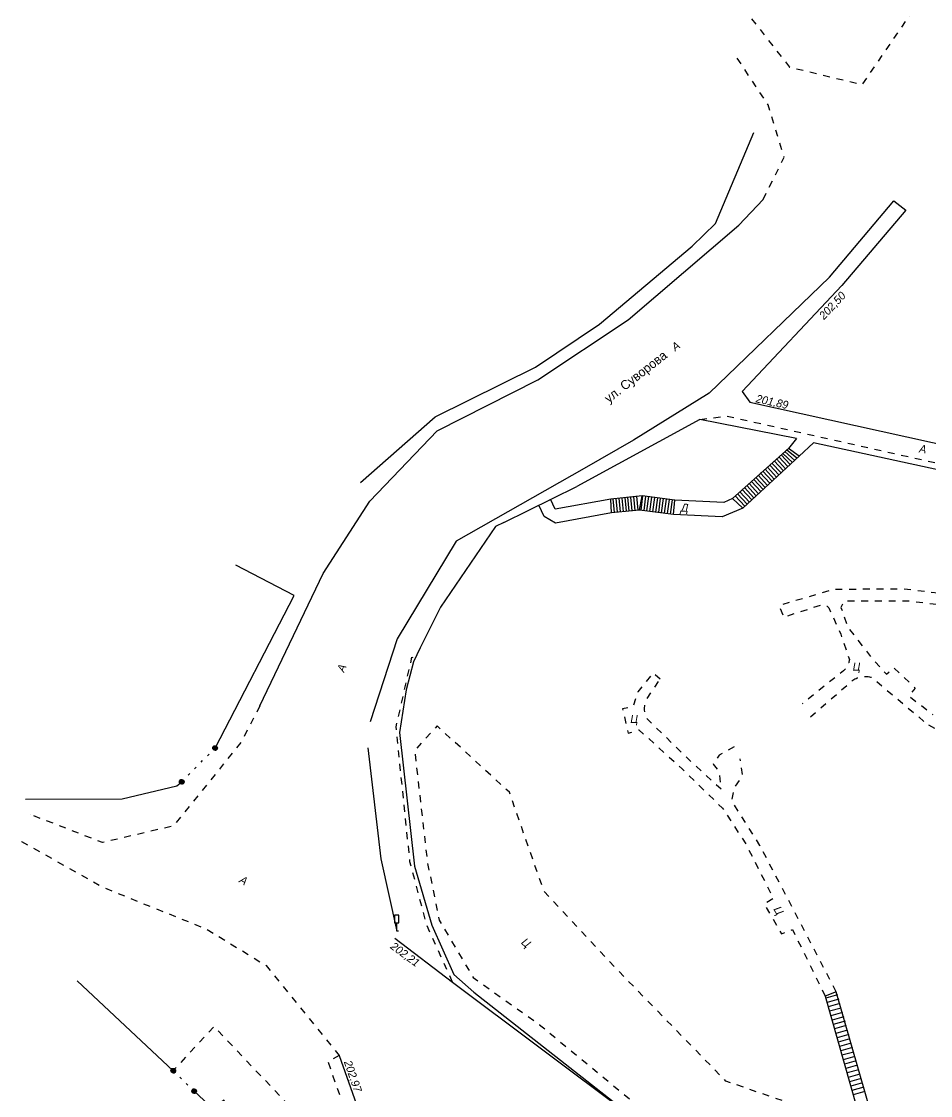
# Model space of a CAD drawing. Header units: metres. Extents: x 2227888 to 2228620, y 529759 to 530801.
# Drawn here: x 2227888.5 to 2227987.8, y 530452.1 to 530569.6 of the extents above; entities that cross this region are included whole.
import ezdxf

# ---------------------------------------------------------------- set-up
doc = ezdxf.new("R2010")
doc.units = ezdxf.units.M
doc.header["$LTSCALE"] = 0.5
for name, pattern in [('189_3', [3, 1.5, -1.5]), ('366', [2, 0.5, -1.5]), ('CONTI', [0])]:
    doc.linetypes.add(name, pattern=pattern)
for name, color, linetype in [('АВТОДОРОГИ', 252, 'CONTI'), ('ОГРАЖДЕНИЯ', 252, 'CONTI'), ('ТРОТУАРЫ', 252, 'CONTI')]:
    doc.layers.add(name, color=color, linetype=linetype)
doc.layers.get('0').off()
doc.styles.add('БМ431', font='', dxfattribs={"height": 0.875})
doc.styles.add('древний курсив', font='', dxfattribs={"height": 0.875})
doc.styles.add('рубленый', font='', dxfattribs={"height": 1})
doc.styles.get('БМ431').set_extended_font_data('Bm431', italic=True)
doc.styles.get('древний курсив').set_extended_font_data('D431', italic=True)
doc.styles.get('рубленый').set_extended_font_data('P131')
doc.linetypes.add('119_3', pattern='A,6,-2,[12,GUGK.shx,S=1,R=0,X=0,Y=0],6,[12,GUGK.shx,S=1,R=180,X=0,Y=0],-2', length=16)
doc.linetypes.add('136', pattern='A,4,[2,GUGK.shx,S=0.2,R=0,X=0,Y=0],4,-2', length=10)
doc.linetypes.add('280', pattern='A,2,[9,GUGK.shx,S=0.25,R=0,X=0,Y=0.5],2,0', length=4)
doc.linetypes.add('474_1', pattern='A,1.5,[4,GUGK.shx,S=1,R=0,X=0,Y=-0.5],-0.5,[5,GUGK.shx,S=0.3,R=45,X=0,Y=0.5],0.001,-0.5,0.5', length=3.001)
doc.linetypes.add('474_2', pattern='A,2,[8,GUGK.shx,S=0.1,R=0,X=0,Y=0],2', length=4)

# ---------------------------------------------------------------- blocks, each defined once
blk = doc.blocks.new('g206_3')
for p, q in [((0.25, 1.75), (-0.25, 1.75)), ((-0.25, 1.75), (-0.25, 0.9)), ((0.25, 0.9), (0.25, 1.75)), ((-0.25, 0.9), (0, 0.9)), ((0, 0.9), (0.25, 0.9)), ((0, 0), (0, 0.9)), ((0.2, 0), (0, 0))]:
    blk.add_line(p, q)
blk = doc.blocks.new('g107_1a')
at = {"linetype": 'Continuous'}
for p, q in [((-0.25, 0.05), (-0.05, 0.25)), ((-0.25, 0.05), (-0.05, 0.25)), ((-0.25, 0.04), (-0.04, 0.25)), ((-0.25, 0.04), (-0.04, 0.25)), ((-0.25, 0.04), (-0.04, 0.25)), ((-0.25, 0.04), (-0.04, 0.25)), ((-0.25, 0.04), (-0.04, 0.25)), ((-0.25, 0.03), (-0.03, 0.25)), ((-0.25, 0.03), (-0.03, 0.25)), ((-0.25, 0.03), (-0.03, 0.25)), ((-0.25, 0.03), (-0.03, 0.25)), ((-0.25, 0.03), (-0.03, 0.25)), ((-0.25, 0.02), (-0.02, 0.25)), ((-0.25, 0.02), (-0.02, 0.25)), ((-0.25, 0.02), (-0.02, 0.25)), ((-0.25, 0.02), (-0.02, 0.25)), ((-0.25, 0.02), (-0.02, 0.25)), ((-0.25, 0.01), (-0.01, 0.25)), ((-0.25, 0.01), (-0.01, 0.25)), ((-0.25, 0.01), (-0.01, 0.25)), ((-0.25, 0.01), (-0.01, 0.25)), ((-0.25, 0.01), (-0.01, 0.25)), ((-0.25, 0), (0, 0.25)), ((-0.25, 0), (0, 0.25)), ((-0.25, 0), (0, 0.25)), ((-0.25, 0), (0, 0.25)), ((-0.25, 0), (0, 0.25)), ((-0.25, 0), (0, 0.25)), ((-0.25, -0.01), (0.01, 0.25)), ((-0.25, -0.01), (0.01, 0.25)), ((-0.25, -0.01), (0.01, 0.25)), ((-0.25, -0.01), (0.01, 0.25)), ((-0.25, -0.01), (0.01, 0.25)), ((-0.25, -0.01), (0.01, 0.25)), ((-0.25, -0.02), (0.02, 0.25)), ((-0.25, -0.02), (0.02, 0.25)), ((-0.25, -0.02), (0.02, 0.25)), ((-0.25, -0.02), (0.02, 0.25)), ((-0.25, -0.02), (0.02, 0.25)), ((-0.25, -0.02), (0.02, 0.25)), ((-0.25, -0.03), (0.03, 0.25)), ((-0.25, -0.03), (0.03, 0.25)), ((-0.25, -0.03), (0.03, 0.25)), ((-0.25, -0.03), (0.03, 0.25)), ((-0.25, -0.03), (0.03, 0.25)), ((-0.25, -0.03), (0.03, 0.25)), ((-0.25, -0.04), (0.03, 0.25)), ((-0.25, -0.04), (0.04, 0.25)), ((-0.25, -0.04), (0.04, 0.25)), ((-0.25, -0.04), (0.04, 0.25)), ((-0.25, -0.04), (0.04, 0.25)), ((-0.25, -0.04), (0.04, 0.25)), ((-0.25, -0.04), (0.04, 0.25)), ((-0.25, -0.05), (0.05, 0.25)), ((-0.25, -0.05), (0.05, 0.25)), ((-0.25, -0.05), (0.05, 0.25)), ((-0.24, 0.08), (-0.08, 0.24)), ((-0.24, 0.08), (-0.08, 0.24)), ((-0.24, 0.08), (-0.08, 0.24)), ((-0.24, 0.07), (-0.07, 0.24)), ((-0.24, 0.07), (-0.07, 0.24)), ((-0.24, 0.07), (-0.07, 0.24)), ((-0.24, 0.07), (-0.07, 0.24)), ((-0.24, 0.06), (-0.06, 0.24)), ((-0.24, 0.06), (-0.06, 0.24)), ((-0.24, 0.06), (-0.06, 0.24)), ((-0.24, 0.06), (-0.06, 0.24)), ((-0.24, 0.06), (-0.06, 0.24)), ((-0.24, 0.05), (-0.05, 0.24)), ((-0.24, 0.05), (-0.05, 0.24)), ((-0.24, -0.05), (0.05, 0.24)), ((-0.24, -0.05), (0.05, 0.24)), ((-0.24, -0.05), (0.05, 0.24)), ((-0.24, -0.05), (0.05, 0.24)), ((-0.24, -0.06), (0.06, 0.24)), ((-0.24, -0.06), (0.06, 0.24)), ((-0.24, -0.06), (0.06, 0.24)), ((-0.24, -0.06), (0.06, 0.24)), ((-0.24, -0.06), (0.06, 0.24)), ((-0.24, -0.06), (0.06, 0.24)), ((-0.24, -0.06), (0.06, 0.24)), ((-0.24, -0.07), (0.07, 0.24)), ((-0.24, -0.07), (0.07, 0.24)), ((-0.24, -0.07), (0.07, 0.24)), ((-0.24, -0.07), (0.07, 0.24)), ((-0.24, -0.07), (0.07, 0.24)), ((-0.24, -0.07), (0.07, 0.24)), ((-0.24, -0.07), (0.07, 0.24)), ((-0.24, -0.08), (0.08, 0.24)), ((-0.24, -0.08), (0.08, 0.24)), ((-0.24, -0.08), (0.08, 0.24)), ((-0.24, -0.08), (0.08, 0.24)), ((-0.24, -0.08), (0.08, 0.24)), ((-0.24, -0.08), (0.08, 0.24)), ((-0.24, -0.08), (0.08, 0.24)), ((-0.24, -0.08), (0.08, 0.24)), ((-0.23, 0.11), (-0.11, 0.23)), ((-0.23, 0.1), (-0.1, 0.23)), ((-0.23, 0.1), (-0.1, 0.23)), ((-0.23, 0.1), (-0.1, 0.23)), ((-0.23, 0.09), (-0.09, 0.23)), ((-0.23, 0.09), (-0.09, 0.23)), ((-0.23, 0.09), (-0.09, 0.23)), ((-0.24, 0.09), (-0.09, 0.23)), ((-0.23, -0.09), (0.09, 0.23)), ((-0.23, -0.09), (0.09, 0.23)), ((-0.23, -0.09), (0.09, 0.23)), ((-0.23, -0.09), (0.09, 0.23)), ((-0.23, -0.09), (0.09, 0.23)), ((-0.23, -0.09), (0.09, 0.23)), ((-0.23, -0.09), (0.09, 0.23)), ((-0.23, -0.09), (0.09, 0.23)), ((-0.23, -0.1), (0.1, 0.23)), ((-0.23, -0.1), (0.1, 0.23)), ((-0.23, -0.1), (0.1, 0.23)), ((-0.23, -0.1), (0.1, 0.23)), ((-0.23, -0.1), (0.1, 0.23)), ((-0.23, -0.1), (0.1, 0.23)), ((-0.23, -0.1), (0.1, 0.23)), ((-0.23, -0.1), (0.1, 0.23)), ((-0.23, -0.11), (0.11, 0.23)), ((-0.23, -0.11), (0.11, 0.23)), ((-0.23, -0.11), (0.11, 0.23)), ((-0.22, 0.12), (-0.13, 0.22)), ((-0.22, 0.12), (-0.12, 0.22)), ((-0.22, 0.12), (-0.12, 0.22)), ((-0.22, 0.11), (-0.11, 0.22)), ((-0.22, 0.11), (-0.11, 0.22)), ((-0.22, -0.11), (0.11, 0.22)), ((-0.22, -0.11), (0.11, 0.22)), ((-0.22, -0.11), (0.11, 0.22)), ((-0.22, -0.11), (0.11, 0.22)), ((-0.22, -0.11), (0.11, 0.22)), ((-0.22, -0.12), (0.12, 0.22)), ((-0.22, -0.12), (0.12, 0.22)), ((-0.22, -0.12), (0.12, 0.22)), ((-0.22, -0.12), (0.12, 0.22)), ((-0.22, -0.12), (0.12, 0.22)), ((-0.22, -0.12), (0.12, 0.22)), ((-0.22, -0.12), (0.12, 0.22)), ((-0.22, -0.12), (0.12, 0.22)), ((-0.22, -0.12), (0.12, 0.22)), ((-0.22, -0.13), (0.13, 0.22)), ((-0.22, -0.13), (0.13, 0.22)), ((-0.21, 0.14), (-0.14, 0.21)), ((-0.21, 0.13), (-0.13, 0.21)), ((-0.21, 0.13), (-0.13, 0.21)), ((-0.21, -0.13), (0.13, 0.21)), ((-0.21, -0.13), (0.13, 0.21)), ((-0.21, -0.13), (0.13, 0.21)), ((-0.21, -0.13), (0.13, 0.21)), ((-0.21, -0.13), (0.13, 0.21)), ((-0.21, -0.13), (0.13, 0.21)), ((-0.21, -0.13), (0.13, 0.21)), ((-0.21, -0.14), (0.14, 0.21)), ((-0.21, -0.14), (0.14, 0.21)), ((-0.21, -0.14), (0.14, 0.21)), ((-0.21, -0.14), (0.14, 0.21)), ((-0.21, -0.14), (0.14, 0.21)), ((-0.21, -0.14), (0.14, 0.21)), ((-0.21, -0.14), (0.14, 0.21)), ((-0.21, -0.14), (0.14, 0.21)), ((-0.2, 0.15), (-0.15, 0.2)), ((-0.2, 0.14), (-0.14, 0.2)), ((-0.2, -0.14), (0.14, 0.2)), ((-0.2, -0.14), (0.14, 0.2)), ((-0.2, -0.15), (0.15, 0.2)), ((-0.2, -0.15), (0.15, 0.2)), ((-0.2, -0.15), (0.15, 0.2)), ((-0.2, -0.15), (0.15, 0.2)), ((-0.2, -0.15), (0.15, 0.2)), ((-0.2, -0.15), (0.15, 0.2)), ((-0.2, -0.15), (0.15, 0.2)), ((-0.2, -0.15), (0.15, 0.2)), ((-0.2, -0.15), (0.15, 0.2)), ((-0.2, -0.16), (0.16, 0.2)), ((-0.2, -0.16), (0.16, 0.2)), ((-0.19, 0.16), (-0.16, 0.19)), ((-0.19, -0.16), (0.16, 0.19)), ((-0.19, -0.16), (0.16, 0.19)), ((-0.19, -0.16), (0.16, 0.19)), ((-0.19, -0.16), (0.16, 0.19)), ((-0.19, -0.16), (0.16, 0.19)), ((-0.19, -0.16), (0.16, 0.19)), ((-0.19, -0.16), (0.16, 0.19)), ((-0.19, -0.16), (0.16, 0.19)), ((-0.19, -0.16), (0.16, 0.19)), ((-0.19, -0.17), (0.17, 0.19)), ((-0.19, -0.17), (0.17, 0.19)), ((-0.19, -0.17), (0.17, 0.19)), ((-0.18, -0.17), (0.17, 0.18)), ((-0.18, -0.17), (0.17, 0.18)), ((-0.18, -0.17), (0.17, 0.18)), ((-0.18, -0.17), (0.17, 0.18)), ((-0.18, -0.17), (0.17, 0.18)), ((-0.18, -0.17), (0.17, 0.18)), ((-0.18, -0.17), (0.17, 0.18)), ((-0.18, -0.17), (0.17, 0.18)), ((-0.18, -0.18), (0.18, 0.18)), ((-0.18, -0.18), (0.18, 0.18)), ((-0.18, -0.18), (0.18, 0.18)), ((-0.18, -0.18), (0.18, 0.18)), ((-0.17, -0.18), (0.18, 0.17)), ((-0.17, -0.18), (0.18, 0.17)), ((-0.17, -0.18), (0.18, 0.17)), ((-0.17, -0.18), (0.18, 0.17)), ((-0.17, -0.18), (0.18, 0.17)), ((-0.17, -0.18), (0.18, 0.17)), ((-0.17, -0.18), (0.18, 0.17)), ((-0.17, -0.19), (0.19, 0.17)), ((-0.17, -0.19), (0.19, 0.17)), ((-0.17, -0.19), (0.19, 0.17)), ((-0.17, -0.19), (0.19, 0.17)), ((-0.16, -0.19), (0.19, 0.16)), ((-0.16, -0.19), (0.19, 0.16)), ((-0.16, -0.19), (0.19, 0.16)), ((-0.16, -0.19), (0.19, 0.16)), ((-0.16, -0.19), (0.19, 0.16)), ((-0.16, -0.19), (0.19, 0.16)), ((-0.16, -0.19), (0.19, 0.16)), ((-0.16, -0.19), (0.19, 0.16)), ((-0.16, -0.19), (0.19, 0.16)), ((-0.16, -0.2), (0.2, 0.16)), ((-0.15, -0.2), (0.2, 0.15)), ((-0.15, -0.2), (0.2, 0.15)), ((-0.15, -0.2), (0.2, 0.15)), ((-0.15, -0.2), (0.2, 0.15)), ((-0.15, -0.2), (0.2, 0.15)), ((-0.15, -0.2), (0.2, 0.15)), ((-0.15, -0.2), (0.2, 0.15)), ((-0.15, -0.2), (0.2, 0.15)), ((-0.15, -0.2), (0.2, 0.15)), ((-0.15, -0.2), (0.2, 0.15)), ((-0.14, -0.2), (0.2, 0.14)), ((-0.14, -0.2), (0.2, 0.14)), ((-0.14, -0.21), (0.21, 0.14)), ((-0.14, -0.21), (0.21, 0.14)), ((-0.14, -0.21), (0.21, 0.14)), ((-0.14, -0.21), (0.21, 0.14)), ((-0.14, -0.21), (0.21, 0.14)), ((-0.14, -0.21), (0.21, 0.14)), ((-0.14, -0.21), (0.21, 0.14)), ((-0.13, -0.21), (0.21, 0.13)), ((-0.13, -0.21), (0.21, 0.13)), ((-0.13, -0.21), (0.21, 0.13)), ((-0.13, -0.21), (0.21, 0.13)), ((-0.13, -0.21), (0.21, 0.13)), ((-0.13, -0.21), (0.21, 0.13)), ((-0.13, -0.21), (0.21, 0.13)), ((-0.13, -0.22), (0.22, 0.13)), ((-0.13, -0.22), (0.22, 0.13)), ((-0.13, -0.22), (0.22, 0.12)), ((-0.12, -0.22), (0.22, 0.12)), ((-0.12, -0.22), (0.22, 0.12)), ((-0.12, -0.22), (0.22, 0.12)), ((-0.12, -0.22), (0.22, 0.12)), ((-0.12, -0.22), (0.22, 0.12)), ((-0.12, -0.22), (0.22, 0.12)), ((-0.12, -0.22), (0.22, 0.12)), ((-0.12, -0.22), (0.22, 0.12)), ((-0.11, -0.22), (0.22, 0.11)), ((-0.11, -0.22), (0.22, 0.11)), ((-0.11, -0.22), (0.22, 0.11)), ((-0.11, -0.22), (0.22, 0.11)), ((-0.11, -0.22), (0.22, 0.11)), ((-0.11, -0.23), (0.23, 0.11)), ((-0.11, -0.23), (0.23, 0.11)), ((-0.11, -0.23), (0.23, 0.11)), ((-0.11, -0.23), (0.23, 0.11)), ((-0.1, -0.23), (0.23, 0.1)), ((-0.1, -0.23), (0.23, 0.1)), ((-0.1, -0.23), (0.23, 0.1)), ((-0.1, -0.23), (0.23, 0.1)), ((-0.1, -0.23), (0.23, 0.1)), ((-0.1, -0.23), (0.23, 0.1)), ((-0.1, -0.23), (0.23, 0.1)), ((-0.1, -0.23), (0.23, 0.1)), ((-0.09, -0.23), (0.23, 0.09)), ((-0.09, -0.23), (0.23, 0.09)), ((-0.09, -0.23), (0.23, 0.09)), ((-0.09, -0.23), (0.23, 0.09)), ((-0.09, -0.23), (0.23, 0.09)), ((-0.09, -0.23), (0.23, 0.09)), ((-0.09, -0.23), (0.23, 0.09)), ((-0.09, -0.24), (0.23, 0.09)), ((-0.08, -0.24), (0.24, 0.08)), ((-0.08, -0.24), (0.24, 0.08)), ((-0.08, -0.24), (0.24, 0.08)), ((-0.08, -0.24), (0.24, 0.08)), ((-0.08, -0.24), (0.24, 0.08)), ((-0.08, -0.24), (0.24, 0.08)), ((-0.08, -0.24), (0.24, 0.08)), ((-0.07, -0.24), (0.24, 0.07)), ((-0.07, -0.24), (0.24, 0.07)), ((-0.07, -0.24), (0.24, 0.07)), ((-0.07, -0.24), (0.24, 0.07)), ((-0.07, -0.24), (0.24, 0.07)), ((-0.07, -0.24), (0.24, 0.07)), ((-0.07, -0.24), (0.24, 0.07)), ((-0.06, -0.24), (0.24, 0.06)), ((-0.06, -0.24), (0.24, 0.06)), ((-0.06, -0.24), (0.24, 0.06)), ((-0.06, -0.24), (0.24, 0.06)), ((-0.06, -0.24), (0.24, 0.06)), ((-0.06, -0.24), (0.24, 0.06)), ((-0.06, -0.24), (0.24, 0.06)), ((-0.06, -0.24), (0.24, 0.06)), ((-0.05, -0.24), (0.24, 0.05)), ((-0.05, -0.24), (0.24, 0.05)), ((-0.05, -0.24), (0.24, 0.05)), ((-0.05, -0.25), (0.25, 0.05)), ((-0.05, -0.25), (0.25, 0.05)), ((-0.05, -0.25), (0.25, 0.05)), ((-0.04, -0.25), (0.25, 0.04)), ((-0.04, -0.25), (0.25, 0.04)), ((-0.04, -0.25), (0.25, 0.04)), ((-0.04, -0.25), (0.25, 0.04)), ((-0.04, -0.25), (0.25, 0.04)), ((-0.04, -0.25), (0.25, 0.04)), ((-0.04, -0.25), (0.25, 0.04)), ((-0.03, -0.25), (0.25, 0.03)), ((-0.03, -0.25), (0.25, 0.03)), ((-0.03, -0.25), (0.25, 0.03)), ((-0.03, -0.25), (0.25, 0.03)), ((-0.03, -0.25), (0.25, 0.03)), ((-0.03, -0.25), (0.25, 0.03)), ((-0.02, -0.25), (0.25, 0.02)), ((-0.02, -0.25), (0.25, 0.02)), ((-0.02, -0.25), (0.25, 0.02)), ((-0.02, -0.25), (0.25, 0.02)), ((-0.02, -0.25), (0.25, 0.02)), ((-0.02, -0.25), (0.25, 0.02)), ((-0.01, -0.25), (0.25, 0.01)), ((-0.01, -0.25), (0.25, 0.01)), ((-0.01, -0.25), (0.25, 0.01)), ((-0.01, -0.25), (0.25, 0.01)), ((-0.01, -0.25), (0.25, 0.01)), ((-0.01, -0.25), (0.25, 0.01)), ((0, -0.25), (0.25, 0)), ((0, -0.25), (0.25, 0)), ((0, -0.25), (0.25, 0)), ((0, -0.25), (0.25, 0)), ((0, -0.25), (0.25, 0)), ((0, -0.25), (0.25, 0)), ((0.01, -0.25), (0.25, -0.01)), ((0.01, -0.25), (0.25, -0.01)), ((0.01, -0.25), (0.25, -0.01)), ((0.01, -0.25), (0.25, -0.01)), ((0.01, -0.25), (0.25, -0.01)), ((0.02, -0.25), (0.25, -0.02)), ((0.02, -0.25), (0.25, -0.02)), ((0.02, -0.25), (0.25, -0.02)), ((0.02, -0.25), (0.25, -0.02)), ((0.02, -0.25), (0.25, -0.02)), ((0.02, -0.25), (0.25, -0.02)), ((0.03, -0.25), (0.25, -0.03)), ((0.03, -0.25), (0.25, -0.03)), ((0.03, -0.25), (0.25, -0.03)), ((0.03, -0.25), (0.25, -0.03)), ((0.03, -0.25), (0.25, -0.04)), ((0.04, -0.25), (0.25, -0.04)), ((0.04, -0.25), (0.25, -0.04)), ((0.04, -0.25), (0.25, -0.04)), ((0.04, -0.25), (0.25, -0.04)), ((0.05, -0.25), (0.25, -0.05)), ((0.05, -0.25), (0.25, -0.05)), ((0.05, -0.24), (0.24, -0.05)), ((0.05, -0.24), (0.24, -0.05)), ((0.05, -0.24), (0.24, -0.05)), ((0.06, -0.24), (0.24, -0.06)), ((0.06, -0.24), (0.24, -0.06)), ((0.06, -0.24), (0.24, -0.06)), ((0.06, -0.24), (0.24, -0.06)), ((0.07, -0.24), (0.24, -0.07)), ((0.07, -0.24), (0.24, -0.07)), ((0.07, -0.24), (0.24, -0.07)), ((0.07, -0.24), (0.24, -0.07)), ((0.08, -0.24), (0.24, -0.08)), ((0.08, -0.24), (0.24, -0.08)), ((0.08, -0.24), (0.24, -0.08)), ((0.08, -0.24), (0.24, -0.08)), ((0.09, -0.23), (0.23, -0.09)), ((0.09, -0.23), (0.23, -0.09)), ((0.09, -0.23), (0.23, -0.09)), ((0.1, -0.23), (0.23, -0.1)), ((0.1, -0.23), (0.23, -0.1)), ((0.1, -0.23), (0.23, -0.1)), ((0.11, -0.23), (0.23, -0.11)), ((0.11, -0.23), (0.23, -0.11)), ((0.11, -0.22), (0.22, -0.11)), ((0.12, -0.22), (0.22, -0.12)), ((0.12, -0.22), (0.22, -0.12)), ((0.12, -0.22), (0.22, -0.12)), ((0.13, -0.21), (0.21, -0.13)), ((0.13, -0.21), (0.21, -0.13)), ((0.14, -0.21), (0.21, -0.14)), ((0.14, -0.21), (0.21, -0.14)), ((0.15, -0.2), (0.2, -0.15)), ((0.16, -0.19), (0.19, -0.16)), ((0.17, -0.18), (0.18, -0.17))]:
    blk.add_line(p, q, dxfattribs=at)
blk.add_circle((0, 0), 0.25, dxfattribs=at)

msp = doc.modelspace()

# ---------------------------------------------------------------- linework, layer by layer
at = {"layer": 'АВТОДОРОГИ', "linetype": '189_3', "flags": 128}
for points in [[(2227968.26, 530569.85), (2227972.4, 530564.57), (2227980.36, 530562.66), (2227992.57, 530580.39), (2228005.59, 530596.92), (2228005.79, 530599.66), (2228001.28, 530605.91)], [(2227888.48, 530479.91), (2227888.48, 530479.91), (2227897.42, 530474.89), (2227908.67, 530470.36), (2227915.2, 530466.37), (2227923.2, 530456.52)]]:
    msp.add_lwpolyline(points, dxfattribs=at)
at = {"layer": 'АВТОДОРОГИ', "linetype": '189_3', "elevation": 202.16, "flags": 128}
for points in [[(2227969.53, 530550.1), (2227971.82, 530554.71), (2227970.07, 530560.43), (2227966.43, 530565.95)], [(2227914.53, 530494.73), (2227912.45, 530490.74), (2227905.11, 530481.63), (2227897.34, 530479.79), (2227889.46, 530482.86), (2227889.46, 530482.86), (2227889.46, 530482.86)]]:
    msp.add_lwpolyline(points, dxfattribs=at)
at = {"layer": 'АВТОДОРОГИ', "flags": 128}
for points in [[(2227963.64, 530528.93), (2227976.78, 530541.59), (2227983.81, 530549.94)], [(2227929.26, 530469.35), (2227935.58, 530464.54), (2227954.87, 530450.06), (2227965.93, 530440.99)]]:
    msp.add_lwpolyline(points, dxfattribs=at)
at = {"layer": 'АВТОДОРОГИ', "elevation": 203.07, "flags": 128}
msp.add_lwpolyline([(2227923.2, 530456.52), (2227930.85, 530434.9), (2227936.2, 530409.5), (2227942.57, 530377.27), (2227943.41, 530372.27), (2227942.28, 530368.68)], dxfattribs=at)
at = {"layer": 'ОГРАЖДЕНИЯ', "linetype": '474_2', "flags": 128}
for points, elevation in [([(2227944.66, 530531.77), (2227951.64, 530536.47), (2227961.77, 530544.99), (2227964.31, 530547.47), (2227968.5, 530557.4)], 201.56), ([(2227914.53, 530494.73), (2227921.44, 530509.21), (2227926.56, 530517.1), (2227933.91, 530524.8), (2227944.89, 530530.37), (2227954.78, 530536.93), (2227966.85, 530547.29), (2227969.53, 530550.1)], 202.16), ([(2227925.51, 530519.15), (2227933.68, 530526.35), (2227944.66, 530531.77)], 201.56)]:
    msp.add_lwpolyline(points, dxfattribs=dict(at, elevation=elevation))
for points in [[(2227963.64, 530528.93), (2227955.36, 530523.77), (2227949.97, 530520.69), (2227935.97, 530512.76), (2227929.54, 530502.08), (2227926.57, 530492.98)], [(2227941.17, 530514.79), (2227949.17, 530518.71)], [(2227926.34, 530490.15), (2227927.76, 530478.02), (2227929.48, 530470.12)]]:
    msp.add_lwpolyline(points, dxfattribs=at)
at = {"layer": 'ОГРАЖДЕНИЯ', "linetype": '474_1', "flags": 128}
for points in [[(2227973.18, 530523.98), (2227962.62, 530526.05), (2227949.17, 530518.71)], [(2228057.77, 530523.99), (2228028.33, 530518.24), (2228014.39, 530516.93), (2228003.03, 530517.39), (2227975.02, 530523.48)], [(2227941.17, 530514.79), (2227940.29, 530514.34), (2227934.26, 530505.52), (2227932.06, 530501.09), (2227931.3, 530499.54), (2227930.5, 530496.51), (2227929.77, 530491.84), (2227931.42, 530477.22), (2227933.31, 530470.77), (2227935.73, 530465.38), (2227937.9, 530463.44), (2227966, 530441.39), (2227965.93, 530440.99)], [(2227899.48, 530484.56), (2227905.45, 530486), (2227905.99, 530486.44)], [(2227888.91, 530484.53), (2227888.91, 530484.53), (2227899.48, 530484.56)], [(2227905.06, 530454.86), (2227894.55, 530464.7)]]:
    msp.add_lwpolyline(points, dxfattribs=at)
for points, elevation in [([(2227909.63, 530490.13), (2227918.29, 530506.8), (2227911.9, 530510.11)], 202.45), ([(2227913.55, 530447.31), (2227910.59, 530451.64), (2227909.47, 530450.66), (2227907.35, 530452.62)], 205.15)]:
    msp.add_lwpolyline(points, dxfattribs=dict(at, elevation=elevation))
at = {"layer": 'ОГРАЖДЕНИЯ', "linetype": '366', "flags": 128}
for points in [[(2227905.99, 530486.44), (2227909.63, 530490.13)], [(2227905.06, 530454.86), (2227907.35, 530452.62)]]:
    msp.add_lwpolyline(points, dxfattribs=at)
at = {"layer": 'ТРОТУАРЫ', "flags": 128}
for points in [[(2227983.81, 530549.94), (2227985.1, 530548.91), (2227978.12, 530540.7), (2227967.23, 530529.09), (2227968.07, 530527.94), (2227996.76, 530521.6), (2228011.36, 530519.59), (2228021.87, 530520.14), (2228054.32, 530526.38), (2228056.56, 530525.69), (2228056.56, 530525.69)], [(2227973.18, 530523.98), (2227973.18, 530523.98), (2227972.29, 530522.89), (2227966.17, 530517.42), (2227965.24, 530516.97), (2227959.88, 530517.23), (2227956.29, 530517.71), (2227952.87, 530517.33), (2227946.81, 530516.25)], [(2227975.02, 530523.48), (2227975.02, 530523.48), (2227973.46, 530522.03)], [(2227973.46, 530522.03), (2227967.29, 530516.34)], [(2227972.23, 530520.89), (2227971.25, 530521.95)], [(2227972.47, 530521.12), (2227971.5, 530522.18)], [(2227972.72, 530521.35), (2227971.67, 530522.33)], [(2227972.97, 530521.57), (2227971.89, 530522.53)], [(2227973.21, 530521.8), (2227972.09, 530522.71)], [(2227973.46, 530522.03), (2227972.29, 530522.89)], [(2227970.99, 530519.75), (2227969.99, 530520.84)], [(2227971.24, 530519.98), (2227970.24, 530521.06)], [(2227971.49, 530520.21), (2227970.49, 530521.28)], [(2227971.73, 530520.44), (2227970.74, 530521.51)], [(2227971.98, 530520.66), (2227970.99, 530521.73)], [(2227969.76, 530518.61), (2227968.74, 530519.72)], [(2227970, 530518.84), (2227968.99, 530519.94)], [(2227970.25, 530519.07), (2227969.2, 530520.21)], [(2227970.5, 530519.3), (2227969.49, 530520.39)], [(2227970.74, 530519.52), (2227969.74, 530520.61)], [(2227968.28, 530517.25), (2227967.23, 530518.38)], [(2227968.52, 530517.47), (2227967.49, 530518.6)], [(2227968.77, 530517.7), (2227967.74, 530518.82)], [(2227969.02, 530517.93), (2227967.99, 530519.05)], [(2227969.26, 530518.16), (2227968.24, 530519.27)], [(2227969.51, 530518.39), (2227968.49, 530519.49)], [(2227946.81, 530516.25), (2227946.29, 530517.34)], [(2227952.97, 530515.85), (2227952.87, 530517.33)], [(2227953.29, 530515.88), (2227953.14, 530517.36)], [(2227953.61, 530515.91), (2227953.46, 530517.39)], [(2227953.93, 530515.94), (2227953.79, 530517.43)], [(2227954.26, 530515.97), (2227954.11, 530517.46)], [(2227954.58, 530516.01), (2227954.43, 530517.5)], [(2227954.9, 530516.04), (2227954.75, 530517.54)], [(2227955.22, 530516.07), (2227955.07, 530517.57)], [(2227955.54, 530516.1), (2227955.39, 530517.61)], [(2227955.86, 530516.13), (2227955.71, 530517.65)], [(2227956.03, 530516.15), (2227956.29, 530517.71)], [(2227956.19, 530516.13), (2227956.39, 530517.7)], [(2227956.51, 530516.09), (2227956.71, 530517.65)], [(2227956.83, 530516.05), (2227957.03, 530517.61)], [(2227957.15, 530516), (2227957.35, 530517.57)], [(2227957.47, 530515.96), (2227957.67, 530517.52)], [(2227957.79, 530515.92), (2227958, 530517.48)], [(2227958.11, 530515.88), (2227958.32, 530517.44)], [(2227958.43, 530515.83), (2227958.64, 530517.4)], [(2227958.75, 530515.79), (2227958.96, 530517.35)], [(2227959.07, 530515.75), (2227959.28, 530517.31)], [(2227959.39, 530515.71), (2227959.6, 530517.27)], [(2227959.71, 530515.67), (2227959.88, 530517.23)], [(2227967.29, 530516.34), (2227966.17, 530517.42)], [(2227967.54, 530516.56), (2227966.48, 530517.7)], [(2227967.78, 530516.79), (2227966.73, 530517.93)], [(2227968.03, 530517.02), (2227966.98, 530518.15)], [(2227945.61, 530515.45), (2227945.01, 530516.67)], [(2227959.71, 530515.67), (2227956.03, 530516.15), (2227952.97, 530515.85)], [(2227967.29, 530516.34), (2227965.03, 530515.39), (2227959.71, 530515.67)], [(2227952.97, 530515.85), (2227946.82, 530514.72), (2227945.61, 530515.45)], [(2227982.44, 530446.23), (2227977.52, 530463.49), (2227976.31, 530462.99)], [(2227976.31, 530462.99), (2227981.15, 530445.91)]]:
    msp.add_lwpolyline(points, dxfattribs=at)
at = {"layer": 'ТРОТУАРЫ', "linetype": '189_3', "flags": 128}
for points in [[(2227962.62, 530526.05), (2227965.57, 530526.43), (2228000.2, 530518.67), (2228012.55, 530517.38), (2228021.65, 530517.94), (2228054.9, 530524.34)], [(2228004.13, 530498.53), (2228003.34, 530500.42), (2228001.11, 530501.78), (2227991.77, 530505.4), (2227985.36, 530506.2), (2227978.34, 530506.18), (2227978.03, 530505.5), (2227978.82, 530503.27), (2227981.4, 530499.96), (2227982.99, 530498.2), (2227983.79, 530498.92), (2227986.15, 530496.68), (2227985.45, 530495.84), (2227988.06, 530493.78)], [(2227935.58, 530464.54), (2227932.77, 530470.74), (2227930.93, 530477.7), (2227929.41, 530492.43), (2227931.15, 530500.06), (2227931.47, 530499.9)], [(2227958.28, 530497.66), (2227957.48, 530498.35), (2227955.84, 530496.28), (2227955.28, 530494.62), (2227954.17, 530494.43), (2227954.77, 530491.75), (2227955.94, 530492.13), (2227960.66, 530487.86), (2227965.09, 530483.55), (2227967.66, 530479.6), (2227970.63, 530473.69), (2227969.65, 530473.08), (2227971.52, 530469.81), (2227972.74, 530470.28), (2227976.31, 530462.99)], [(2227968.5, 530440.57), (2227976.1, 530446.75), (2227972.37, 530451.33), (2227965.46, 530453.71), (2227953.6, 530465.87), (2227945.56, 530474.49), (2227941.8, 530485.29), (2227933.9, 530492.54), (2227931.44, 530489.86), (2227932.82, 530477.69), (2227934.12, 530471.32), (2227937.84, 530465.04), (2227945.09, 530459.89), (2227968.5, 530440.57)], [(2228005.84, 530483.94), (2228002.97, 530486.37), (2228000.9, 530487.31), (2227998.07, 530487.68), (2227995.26, 530488.42), (2227994.28, 530487.99), (2227993.03, 530485.88), (2227991.55, 530486.78), (2227992.88, 530488.73), (2227992.63, 530489.78), (2227987.57, 530492.65)], [(2227977.52, 530463.49), (2227969.18, 530479.47), (2227966.08, 530484.35), (2227966.41, 530485.83), (2227967.27, 530487.1), (2227967.01, 530488.95)], [(2227923.2, 530456.52), (2227921.95, 530455.86), (2227929.09, 530435.74), (2227925.77, 530438.44), (2227917.4, 530451.37), (2227909.52, 530459.7), (2227905.06, 530454.86)]]:
    msp.add_lwpolyline(points, dxfattribs=at)
for points in [[(2228029.17, 530502.88), (2228026.39, 530504.84), (2228022.15, 530506.06), (2228017.02, 530505.66), (2228010.29, 530503.4), (2228006.59, 530501.14), (2228004.53, 530501.3), (2228001.62, 530503.03), (2227992.14, 530506.61), (2227984.93, 530507.51), (2227977.21, 530507.46), (2227971.26, 530505.7), (2227971.77, 530504.44), (2227975.96, 530505.82, -0.206347), (2227976.7, 530505.45), (2227978, 530502.58), (2227978.95, 530499.8, -0.180766), (2227978.3, 530498.57), (2227973.79, 530494.96)], [(2227966.34, 530490.25), (2227964.72, 530489.35), (2227964.06, 530488.36), (2227964.69, 530487.6), (2227964.93, 530485.62), (2227961.48, 530488.8), (2227956.84, 530493.32, -0.251015), (2227956.84, 530495.52), (2227958.28, 530497.66)], [(2227974.69, 530493.53), (2227979.32, 530497.54, -0.227016), (2227981.4, 530497.85), (2227987.57, 530492.65)]]:
    msp.add_lwpolyline(points, format="xyb", dxfattribs=at)
at = {"layer": 'ТРОТУАРЫ', "linetype": '136', "flags": 128}
for points in [[(2227977.65, 530463.15), (2227976.37, 530462.79)], [(2227977.79, 530462.67), (2227976.51, 530462.31)], [(2227977.92, 530462.19), (2227976.64, 530461.83)], [(2227978.06, 530461.71), (2227976.78, 530461.35)], [(2227978.2, 530461.23), (2227976.91, 530460.87)], [(2227978.33, 530460.75), (2227977.05, 530460.38)], [(2227978.47, 530460.27), (2227977.19, 530459.9)], [(2227978.61, 530459.79), (2227977.32, 530459.42)], [(2227978.74, 530459.3), (2227977.46, 530458.94)], [(2227978.88, 530458.82), (2227977.6, 530458.46)], [(2227979.01, 530458.34), (2227977.73, 530457.98)], [(2227979.15, 530457.86), (2227977.87, 530457.5)], [(2227979.29, 530457.38), (2227978, 530457.02)], [(2227979.42, 530456.9), (2227978.14, 530456.54)], [(2227979.56, 530456.42), (2227978.28, 530456.05)], [(2227979.7, 530455.94), (2227978.41, 530455.57)], [(2227979.83, 530455.46), (2227978.55, 530455.09)], [(2227979.97, 530454.97), (2227978.69, 530454.61)], [(2227980.1, 530454.49), (2227978.82, 530454.13)], [(2227980.24, 530454.01), (2227978.96, 530453.65)], [(2227980.38, 530453.53), (2227979.09, 530453.17)], [(2227980.51, 530453.05), (2227979.23, 530452.69)], [(2227980.65, 530452.57), (2227979.37, 530452.21)]]:
    msp.add_lwpolyline(points, dxfattribs=at)

# ---------------------------------------------------------------- block references
at = {"layer": 'АВТОДОРОГИ'}
msp.add_blockref('g206_3', (2227929.48, 530470.12, 201.85), dxfattribs=at)
at = {"layer": 'ОГРАЖДЕНИЯ', "linetype": '366'}
for p in [(2227909.63, 530490.13), (2227905.99, 530486.44)]:
    msp.add_blockref('g107_1a', p, dxfattribs=at)
at = {"layer": 'ОГРАЖДЕНИЯ', "linetype": '119_3'}
for p in [(2227905.06, 530454.86), (2227907.35, 530452.62, 205.15)]:
    msp.add_blockref('g107_1a', p, dxfattribs=at)

# ---------------------------------------------------------------- texts
at = {"layer": 'АВТОДОРОГИ'}
for s, height, rotation, style, p in [('А', 0.875, 37.2033, 'БМ431', (2227959.93, 530533.47)), ('ул. Суворова', 1, 38.0821, 'рубленый', (2227952.66, 530527.8)), ('А', 0.875, 68.2348, 'БМ431', (2227923.73, 530498.36)), ('А', 0.875, 329.4861, 'БМ431', (2227912.19, 530475.48))]:
    msp.add_text(s, height=height, rotation=rotation, dxfattribs=dict(at, style=style)).set_placement(p)
at = {"layer": 'АВТОДОРОГИ', "linetype": '280', "style": 'древний курсив'}
for s, rotation, p in [('202,21', 323.477, (2227928.71, 530468.29)), ('202,97', 289.1013, (2227923.7, 530455.8))]:
    msp.add_text(s, height=0.875, rotation=rotation, dxfattribs=at).set_placement(p)
at = {"layer": 'ТРОТУАРЫ', "linetype": '280', "style": 'древний курсив'}
for s, rotation, p in [('202,50', 46.8402, (2227976.18, 530536.9)), ('201,89', 347.8123, (2227968.67, 530527.93))]:
    msp.add_text(s, height=0.875, rotation=rotation, dxfattribs=at).set_placement(p)
at = {"layer": 'ТРОТУАРЫ', "linetype": '366', "style": 'БМ431'}
msp.add_text('А', height=0.875, rotation=351.4605, dxfattribs=at).set_placement((2227986.53, 530522.45))
at = {"layer": 'ТРОТУАРЫ', "style": 'БМ431'}
msp.add_text('Д', height=0.875, rotation=357.3991, dxfattribs=at).set_placement((2227960.52, 530515.98))
msp.add_text('Д', height=0.875, rotation=357.3991, dxfattribs=at).set_placement((2227960.52, 530515.98))
at = {"layer": 'ТРОТУАРЫ', "linetype": '189_3', "style": 'БМ431'}
for rotation, p in [(360, (2227979.31, 530498.59)), (360, (2227979.31, 530498.59)), (300.5261, (2227970.63, 530472.51)), (300.5261, (2227970.63, 530472.51)), (319.2028, (2227943.02, 530468.79)), (319.2028, (2227943.02, 530468.79))]:
    msp.add_text('Ц', height=0.875, rotation=rotation, dxfattribs=at).set_placement(p)
msp.add_text('Ц', height=0.875, dxfattribs=at).set_placement((2227955.01, 530492.88))
msp.add_text('Ц', height=0.875, dxfattribs=at).set_placement((2227955.01, 530492.88))

doc.saveas('drawing.dxf')
